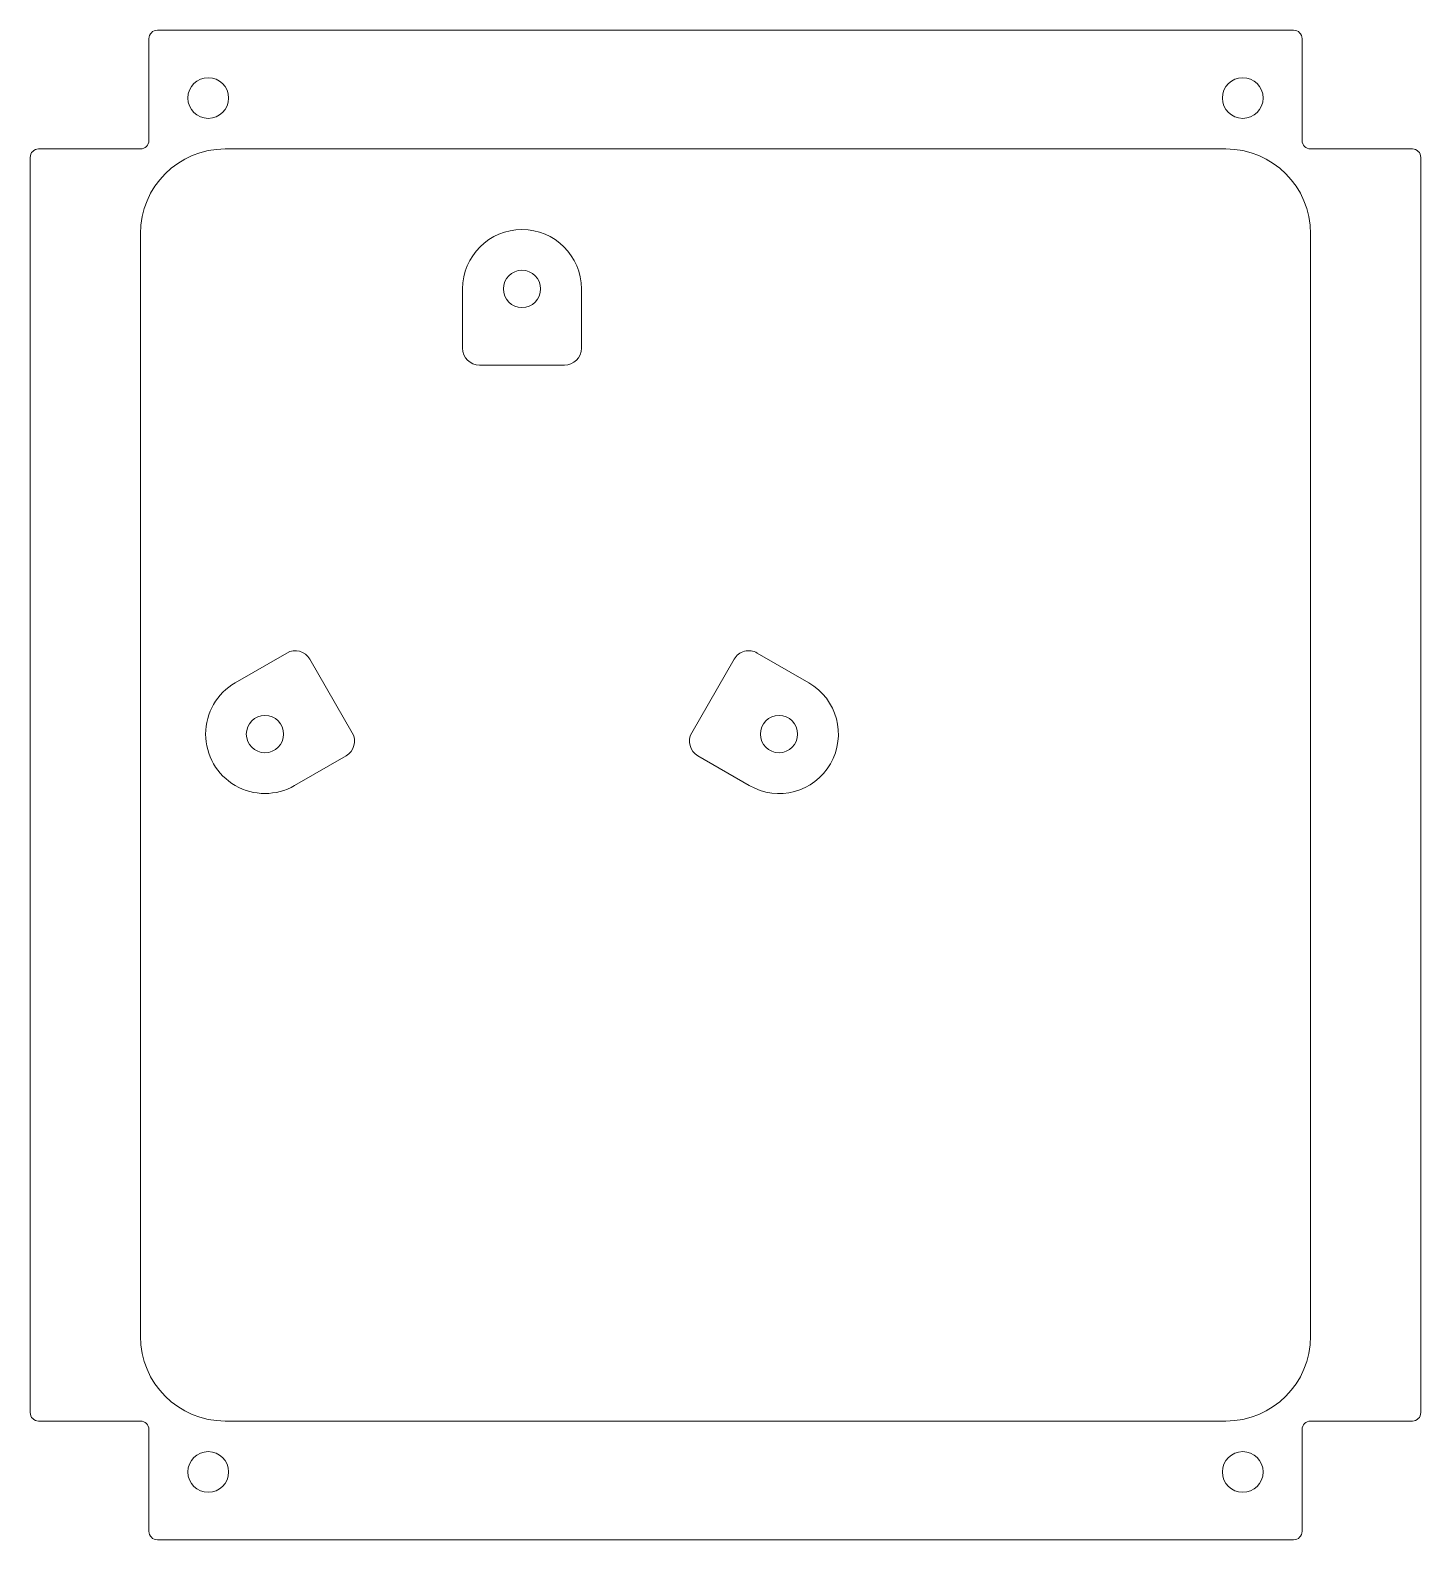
# Model space of a CAD drawing. Header units: millimetres. Extents: x -41 to 41, y -44.5 to 44.5.
import ezdxf

# ---------------------------------------------------------------- set-up
doc = ezdxf.new("R2010")
doc.units = ezdxf.units.MM

msp = doc.modelspace()

# ---------------------------------------------------------------- linework, layer by layer
at = {"color": 7, "linetype": 'Continuous', "lineweight": 15}
for p, q in [((33.5, 44.5), (-33.5, 44.5)), ((-34, 44), (-34, 38)), ((34, 38), (34, 44)), ((-34.5, 37.5), (-40.5, 37.5)), ((29.5, 37.5), (-29.5, 37.5)), ((40.5, 37.5), (34.5, 37.5)), ((-41, 37), (-41, -37)), ((41, -37), (41, 37)), ((-34.5, 32.5), (-34.5, -32.5)), ((34.5, -32.5), (34.5, 32.5)), ((-15.5, 29.25), (-15.5, 25.75)), ((-8.5, 25.75), (-8.5, 29.25)), ((-14.5, 24.75), (-9.5, 24.75)), ((-25.874, 7.781), (-28.905, 6.031)), ((-22.008, 3.085), (-24.508, 7.415)), ((0.508, 7.415), (-1.992, 3.085)), ((4.905, 6.031), (1.874, 7.781)), ((-25.405, -0.031), (-22.374, 1.719)), ((-1.626, 1.719), (1.405, -0.031)), ((-40.5, -37.5), (-34.5, -37.5)), ((-34, -38), (-34, -44)), ((-29.5, -37.5), (29.5, -37.5)), ((34, -44), (34, -38)), ((34.5, -37.5), (40.5, -37.5)), ((-33.5, -44.5), (33.5, -44.5))]:
    msp.add_line(p, q, dxfattribs=at)
for centre, radius in [((-30.5, 40.5), 1.2), ((30.5, 40.5), 1.2), ((-12, 29.25), 1.1), ((-27.155, 3), 1.1), ((3.155, 3), 1.1), ((-30.5, -40.5), 1.2), ((30.5, -40.5), 1.2)]:
    msp.add_circle(centre, radius, dxfattribs=at)
for centre, radius, start, end in [((-33.5, 44), 0.5, 90, 180), ((33.5, 44), 0.5, 0, 90), ((-40.5, 37), 0.5, 90, 180), ((-34.5, 38), 0.5, 270, 0), ((-29.5, 32.5), 5, 90, 180), ((29.5, 32.5), 5, 0, 90), ((34.5, 38), 0.5, 180, 270), ((40.5, 37), 0.5, 0, 90), ((-12, 29.25), 3.5, 0, 180), ((-14.5, 25.75), 1, 180, 270), ((-9.5, 25.75), 1, 270, 0), ((-25.374, 6.915), 1, 30, 120), ((1.374, 6.915), 1, 60, 150), ((-27.155, 3), 3.5, 120, 300), ((3.155, 3), 3.5, 240, 60), ((-22.874, 2.585), 1, 300, 30), ((-1.126, 2.585), 1, 150, 240), ((-29.5, -32.5), 5, 180, 270), ((29.5, -32.5), 5, 270, 0), ((-40.5, -37), 0.5, 180, 270), ((40.5, -37), 0.5, 270, 0), ((-34.5, -38), 0.5, 0, 90), ((34.5, -38), 0.5, 90, 180), ((-33.5, -44), 0.5, 180, 270), ((33.5, -44), 0.5, 270, 0)]:
    msp.add_arc(centre, radius, start, end, dxfattribs=at)

doc.saveas('drawing.dxf')
